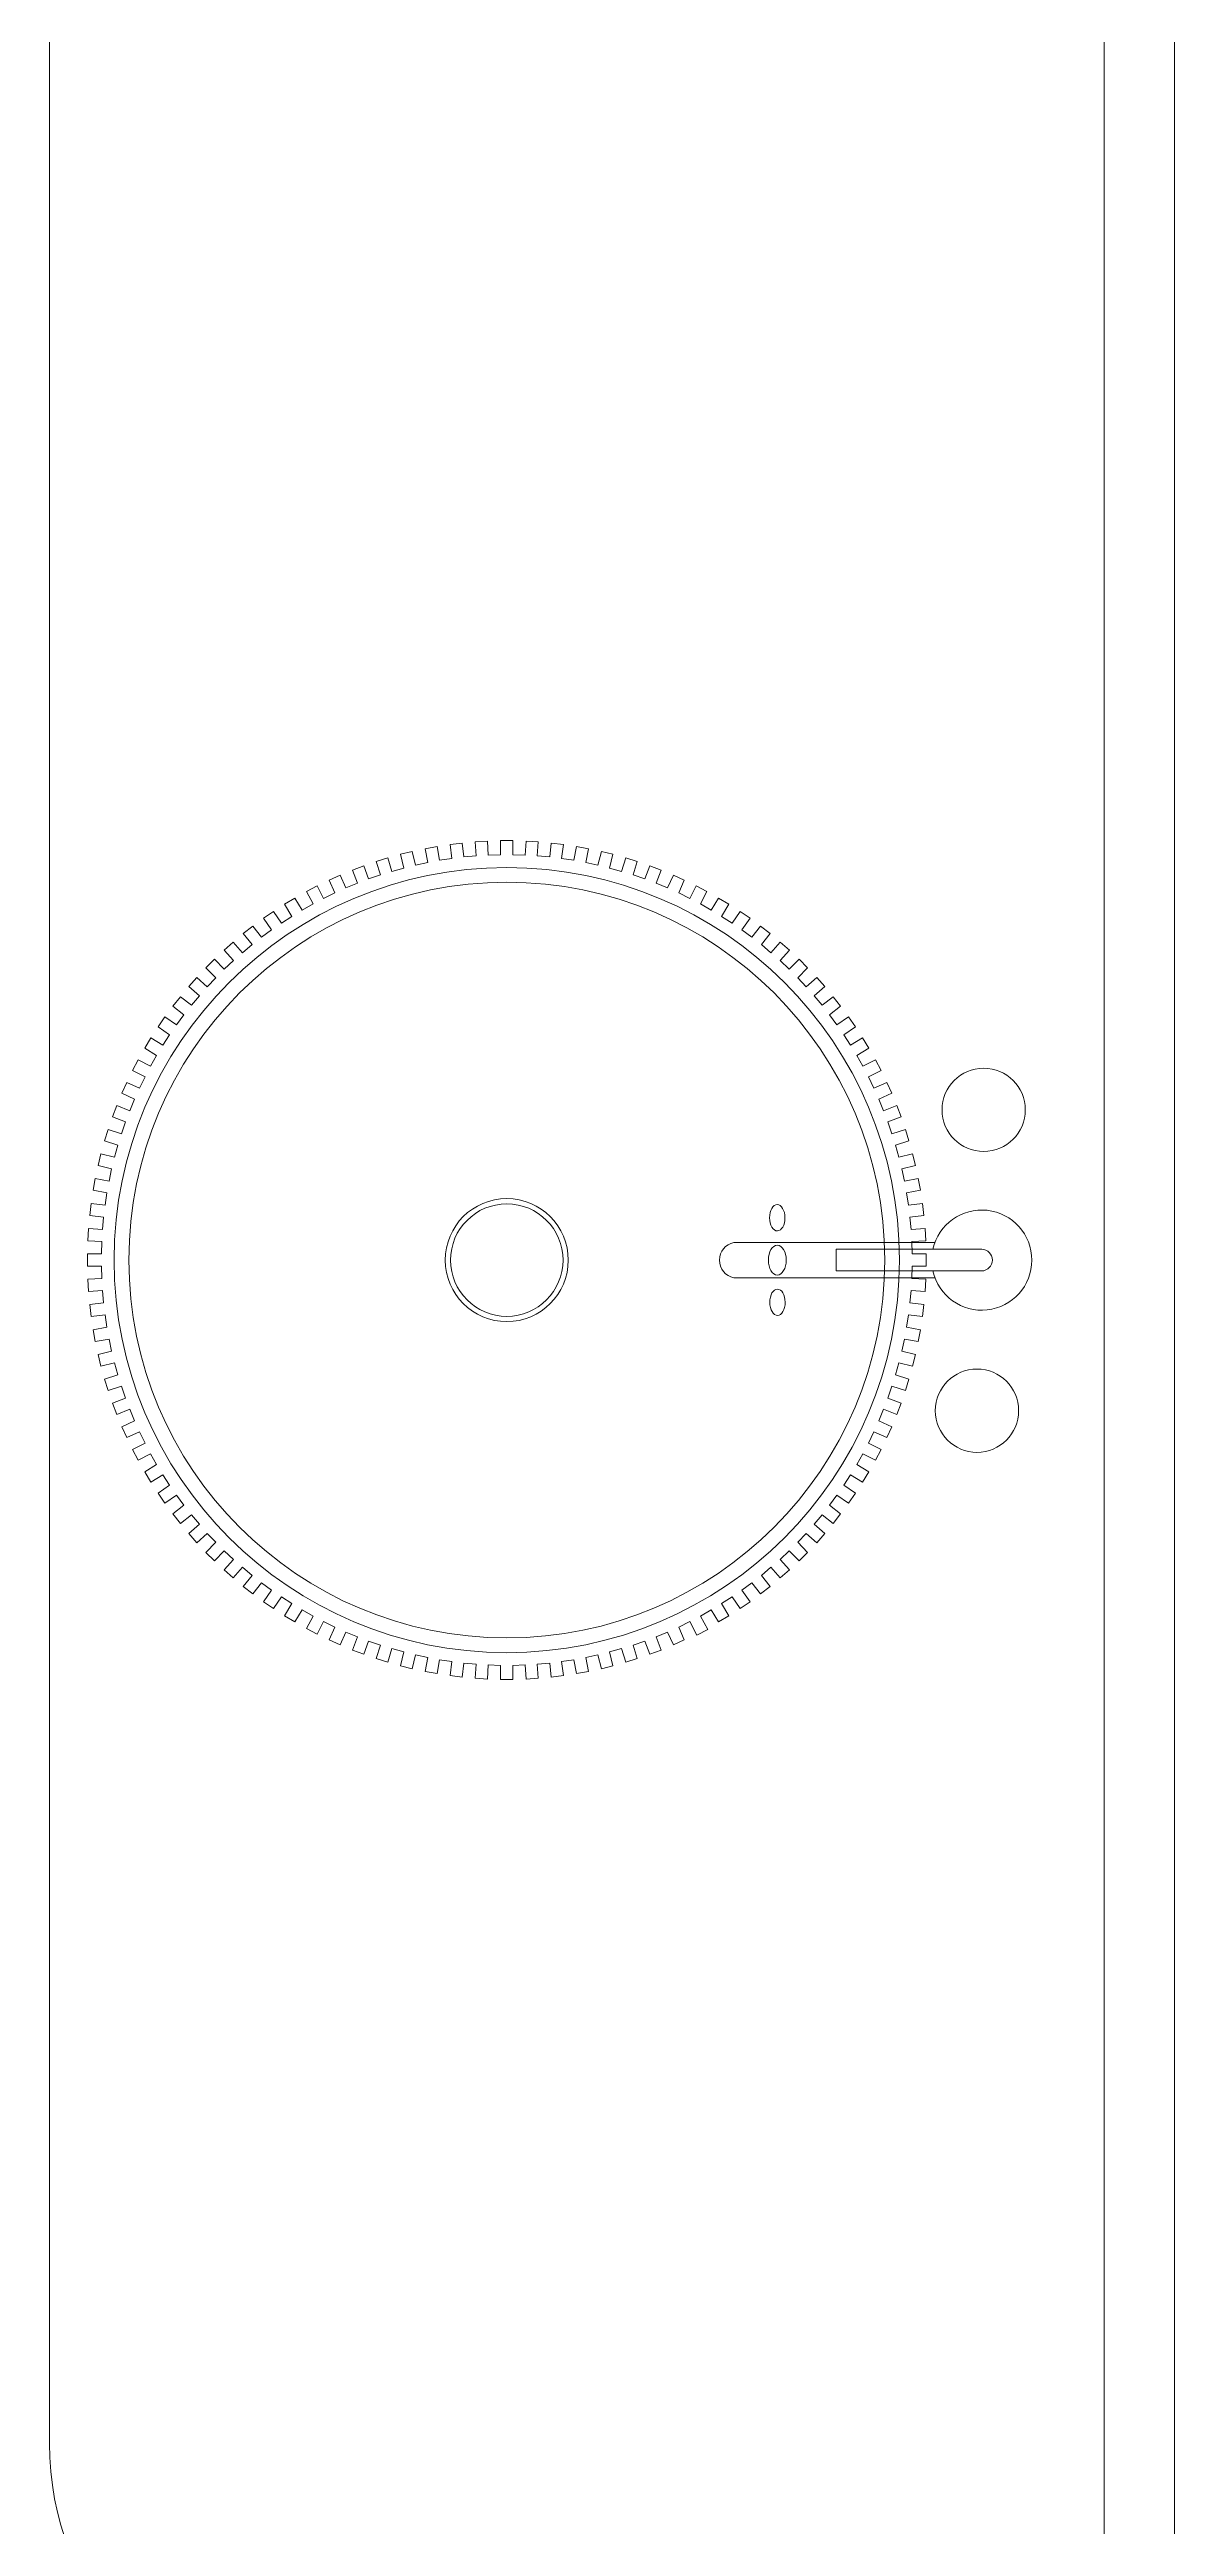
# Model space of a CAD drawing. Header units: metres. Extents: x -44 to 358, y -286 to 66.
# Drawn here: x 9.478 to 10.118, y -268.372 to -266.962 of the extents above; entities that cross this region are included whole.
import ezdxf

# ---------------------------------------------------------------- set-up
doc = ezdxf.new("R2010")
doc.units = ezdxf.units.M
doc.header["$LTSCALE"] = 0.3
for name, color, linetype, lineweight in [('A-DOOR', 7, 'Continuous', 5), ('baños', 141, 'Continuous', 0), ('Columnas', 7, 'Continuous', 18)]:
    doc.layers.add(name, color=color, linetype=linetype, lineweight=lineweight)

# ---------------------------------------------------------------- blocks, each defined once
blk = doc.blocks.new('A$C6528a993')
at = {"layer": 'A-DOOR'}
for p, q in [((16.784, 20.74), (19.366, 20.74)), ((19.366, 20.74), (19.4, 20.74)), ((16.71, 20.7001), (19.44, 20.7001))]:
    blk.add_line(p, q, dxfattribs=at)
at = {"layer": 'baños', "linetype": 'Continuous'}
blk.add_line((18.6663, 20.6304, 0.0001), (18.6663, 20.5475, 0.0004), dxfattribs=at)
at = {"layer": 'baños'}
for p, q in [((18.6063, 20.5927), (18.5996, 20.5911)), ((18.5996, 20.5911), (18.6063, 20.5927)), ((18.6082, 20.5849), (18.6063, 20.5927)), ((18.6063, 20.5927), (18.6082, 20.5849)), ((18.6204, 20.5955), (18.6137, 20.5943)), ((18.6137, 20.5943), (18.6204, 20.5955)), ((18.6137, 20.5943), (18.6151, 20.5864)), ((18.6151, 20.5864), (18.6137, 20.5943)), ((18.6219, 20.5876), (18.6204, 20.5955)), ((18.6204, 20.5955), (18.6219, 20.5876)), ((18.6347, 20.5975), (18.6279, 20.5967)), ((18.6279, 20.5967), (18.6347, 20.5975)), ((18.6279, 20.5967), (18.6288, 20.5887)), ((18.6288, 20.5887), (18.6279, 20.5967)), ((18.6357, 20.5895), (18.6347, 20.5975)), ((18.6347, 20.5975), (18.6357, 20.5895)), ((18.6491, 20.5986), (18.6422, 20.5982)), ((18.6422, 20.5982), (18.6491, 20.5986)), ((18.6422, 20.5982), (18.6427, 20.5902)), ((18.6427, 20.5902), (18.6422, 20.5982)), ((18.6496, 20.5906), (18.6491, 20.5986)), ((18.6491, 20.5986), (18.6496, 20.5906)), ((18.6635, 20.5988), (18.6566, 20.5988)), ((18.6566, 20.5988), (18.6566, 20.5908)), ((18.6566, 20.5908), (18.6566, 20.5988)), ((18.6566, 20.5988), (18.6635, 20.5988)), ((18.6635, 20.5908), (18.6635, 20.5988)), ((18.6635, 20.5988), (18.6635, 20.5908)), ((18.671, 20.5986), (18.6706, 20.5906)), ((18.6706, 20.5906), (18.671, 20.5986)), ((18.6779, 20.5982), (18.671, 20.5986)), ((18.671, 20.5986), (18.6779, 20.5982)), ((18.6774, 20.5902), (18.6779, 20.5982)), ((18.6779, 20.5982), (18.6774, 20.5902)), ((18.6854, 20.5975), (18.6844, 20.5895)), ((18.6844, 20.5895), (18.6854, 20.5975)), ((18.6922, 20.5967), (18.6854, 20.5975)), ((18.6854, 20.5975), (18.6922, 20.5967)), ((18.6913, 20.5887), (18.6922, 20.5967)), ((18.6922, 20.5967), (18.6913, 20.5887)), ((18.6997, 20.5955), (18.6982, 20.5876)), ((18.6982, 20.5876), (18.6997, 20.5955)), ((18.7064, 20.5943), (18.6997, 20.5955)), ((18.6997, 20.5955), (18.7064, 20.5943)), ((18.705, 20.5864), (18.7064, 20.5943)), ((18.7064, 20.5943), (18.705, 20.5864)), ((18.7138, 20.5927), (18.7119, 20.5849)), ((18.7119, 20.5849), (18.7138, 20.5927)), ((18.7205, 20.5911), (18.7138, 20.5927)), ((18.7138, 20.5927), (18.7205, 20.5911)), ((18.5652, 20.5792), (18.559, 20.5764)), ((18.559, 20.5764), (18.5652, 20.5792)), ((18.5685, 20.5719), (18.5652, 20.5792)), ((18.5652, 20.5792), (18.5685, 20.5719)), ((18.5786, 20.5845), (18.5722, 20.5821)), ((18.5722, 20.5821), (18.5786, 20.5845)), ((18.5722, 20.5821), (18.5751, 20.5746)), ((18.5751, 20.5746), (18.5722, 20.5821)), ((18.5815, 20.577), (18.5786, 20.5845)), ((18.5786, 20.5845), (18.5815, 20.577)), ((18.5882, 20.5793), (18.5815, 20.577)), ((18.5815, 20.577), (18.5882, 20.5793)), ((18.5923, 20.589), (18.5858, 20.587)), ((18.5858, 20.587), (18.5923, 20.589)), ((18.5858, 20.587), (18.5882, 20.5793)), ((18.5882, 20.5793), (18.5858, 20.587)), ((18.5947, 20.5814), (18.5923, 20.589)), ((18.5923, 20.589), (18.5947, 20.5814)), ((18.6015, 20.5833), (18.5947, 20.5814)), ((18.5947, 20.5814), (18.6015, 20.5833)), ((18.5996, 20.5911), (18.6015, 20.5833)), ((18.6015, 20.5833), (18.5996, 20.5911)), ((18.6151, 20.5864), (18.6082, 20.5849)), ((18.6082, 20.5849), (18.6151, 20.5864)), ((18.6288, 20.5887), (18.6219, 20.5876)), ((18.6219, 20.5876), (18.6288, 20.5887)), ((18.6427, 20.5902), (18.6357, 20.5895)), ((18.6357, 20.5895), (18.6427, 20.5902)), ((18.6566, 20.5908), (18.6496, 20.5906)), ((18.6496, 20.5906), (18.6566, 20.5908)), ((18.6706, 20.5906), (18.6635, 20.5908)), ((18.6635, 20.5908), (18.6706, 20.5906)), ((18.6844, 20.5895), (18.6774, 20.5902)), ((18.6774, 20.5902), (18.6844, 20.5895)), ((18.6982, 20.5876), (18.6913, 20.5887)), ((18.6913, 20.5887), (18.6982, 20.5876)), ((18.7119, 20.5849), (18.705, 20.5864)), ((18.705, 20.5864), (18.7119, 20.5849)), ((18.7186, 20.5833), (18.7205, 20.5911)), ((18.7205, 20.5911), (18.7186, 20.5833)), ((18.7254, 20.5814), (18.7186, 20.5833)), ((18.7186, 20.5833), (18.7254, 20.5814)), ((18.7278, 20.589), (18.7254, 20.5814)), ((18.7254, 20.5814), (18.7278, 20.589)), ((18.7343, 20.587), (18.7278, 20.589)), ((18.7278, 20.589), (18.7343, 20.587)), ((18.7319, 20.5793), (18.7343, 20.587)), ((18.7343, 20.587), (18.7319, 20.5793)), ((18.7386, 20.577), (18.7319, 20.5793)), ((18.7319, 20.5793), (18.7386, 20.577)), ((18.7415, 20.5845), (18.7386, 20.577)), ((18.7386, 20.577), (18.7415, 20.5845)), ((18.7479, 20.5821), (18.7415, 20.5845)), ((18.7415, 20.5845), (18.7479, 20.5821)), ((18.745, 20.5746), (18.7479, 20.5821)), ((18.7479, 20.5821), (18.745, 20.5746)), ((18.7549, 20.5792), (18.7516, 20.5719)), ((18.7516, 20.5719), (18.7549, 20.5792)), ((18.7611, 20.5764), (18.7549, 20.5792)), ((18.7549, 20.5792), (18.7611, 20.5764)), ((18.5395, 20.5662), (18.5337, 20.5626)), ((18.5337, 20.5626), (18.5395, 20.5662)), ((18.5437, 20.5593), (18.5395, 20.5662)), ((18.5395, 20.5662), (18.5437, 20.5593)), ((18.5522, 20.5731), (18.5461, 20.5699)), ((18.5461, 20.5699), (18.5522, 20.5731)), ((18.5461, 20.5699), (18.5498, 20.5628)), ((18.5498, 20.5628), (18.5461, 20.5699)), ((18.5559, 20.566), (18.5522, 20.5731)), ((18.5522, 20.5731), (18.5559, 20.566)), ((18.5623, 20.5691), (18.5559, 20.566)), ((18.5559, 20.566), (18.5623, 20.5691)), ((18.559, 20.5764), (18.5623, 20.5691)), ((18.5623, 20.5691), (18.559, 20.5764)), ((18.5751, 20.5746), (18.5685, 20.5719)), ((18.5685, 20.5719), (18.5751, 20.5746)), ((18.7516, 20.5719), (18.745, 20.5746)), ((18.745, 20.5746), (18.7516, 20.5719)), ((18.7578, 20.5691), (18.7611, 20.5764)), ((18.7611, 20.5764), (18.7578, 20.5691)), ((18.7642, 20.566), (18.7578, 20.5691)), ((18.7578, 20.5691), (18.7642, 20.566)), ((18.7679, 20.5731), (18.7642, 20.566)), ((18.7642, 20.566), (18.7679, 20.5731)), ((18.774, 20.5699), (18.7679, 20.5731)), ((18.7679, 20.5731), (18.774, 20.5699)), ((18.7703, 20.5628), (18.774, 20.5699)), ((18.774, 20.5699), (18.7703, 20.5628)), ((18.7806, 20.5662), (18.7764, 20.5593)), ((18.7764, 20.5593), (18.7806, 20.5662)), ((18.7864, 20.5626), (18.7806, 20.5662)), ((18.7806, 20.5662), (18.7864, 20.5626)), ((18.5273, 20.5585), (18.5217, 20.5546)), ((18.5217, 20.5546), (18.5273, 20.5585)), ((18.5217, 20.5546), (18.5262, 20.548)), ((18.5262, 20.548), (18.5217, 20.5546)), ((18.5319, 20.5519), (18.5273, 20.5585)), ((18.5273, 20.5585), (18.5319, 20.5519)), ((18.5378, 20.5558), (18.5319, 20.5519)), ((18.5319, 20.5519), (18.5378, 20.5558)), ((18.5337, 20.5626), (18.5378, 20.5558)), ((18.5378, 20.5558), (18.5337, 20.5626)), ((18.5498, 20.5628), (18.5437, 20.5593)), ((18.5437, 20.5593), (18.5498, 20.5628)), ((18.7764, 20.5593), (18.7703, 20.5628)), ((18.7703, 20.5628), (18.7764, 20.5593)), ((18.7823, 20.5558), (18.7864, 20.5626)), ((18.7864, 20.5626), (18.7823, 20.5558)), ((18.7882, 20.5519), (18.7823, 20.5558)), ((18.7823, 20.5558), (18.7882, 20.5519)), ((18.7928, 20.5585), (18.7882, 20.5519)), ((18.7882, 20.5519), (18.7928, 20.5585)), ((18.7984, 20.5546), (18.7928, 20.5585)), ((18.7928, 20.5585), (18.7984, 20.5546)), ((18.7939, 20.548), (18.7984, 20.5546)), ((18.7984, 20.5546), (18.7939, 20.548)), ((18.5044, 20.5411), (18.4992, 20.5365)), ((18.4992, 20.5365), (18.5044, 20.5411)), ((18.4992, 20.5365), (18.5046, 20.5305)), ((18.5046, 20.5305), (18.4992, 20.5365)), ((18.5097, 20.5351), (18.5044, 20.5411)), ((18.5044, 20.5411), (18.5097, 20.5351)), ((18.5151, 20.5396), (18.5097, 20.5351)), ((18.5097, 20.5351), (18.5151, 20.5396)), ((18.5156, 20.5501), (18.5102, 20.5459)), ((18.5102, 20.5459), (18.5156, 20.5501)), ((18.5102, 20.5459), (18.5151, 20.5396)), ((18.5151, 20.5396), (18.5102, 20.5459)), ((18.5205, 20.5438), (18.5156, 20.5501)), ((18.5156, 20.5501), (18.5205, 20.5438)), ((18.5262, 20.548), (18.5205, 20.5438)), ((18.5205, 20.5438), (18.5262, 20.548)), ((18.7996, 20.5438), (18.7939, 20.548)), ((18.7939, 20.548), (18.7996, 20.5438)), ((18.8045, 20.5501), (18.7996, 20.5438)), ((18.7996, 20.5438), (18.8045, 20.5501)), ((18.8099, 20.5459), (18.8045, 20.5501)), ((18.8045, 20.5501), (18.8099, 20.5459)), ((18.805, 20.5396), (18.8099, 20.5459)), ((18.8099, 20.5459), (18.805, 20.5396)), ((18.8104, 20.5351), (18.805, 20.5396)), ((18.805, 20.5396), (18.8104, 20.5351)), ((18.8157, 20.5411), (18.8104, 20.5351)), ((18.8104, 20.5351), (18.8157, 20.5411)), ((18.8156, 20.5305), (18.8209, 20.5365)), ((18.8209, 20.5365), (18.8156, 20.5305)), ((18.8209, 20.5365), (18.8157, 20.5411)), ((18.8157, 20.5411), (18.8209, 20.5365)), ((18.4937, 20.5313), (18.4889, 20.5265)), ((18.4889, 20.5265), (18.4937, 20.5313)), ((18.4889, 20.5265), (18.4946, 20.5208)), ((18.4946, 20.5208), (18.4889, 20.5265)), ((18.4994, 20.5257), (18.4937, 20.5313)), ((18.4937, 20.5313), (18.4994, 20.5257)), ((18.5046, 20.5305), (18.4994, 20.5257)), ((18.4994, 20.5257), (18.5046, 20.5305)), ((18.8207, 20.5257), (18.8156, 20.5305)), ((18.8156, 20.5305), (18.8207, 20.5257)), ((18.8264, 20.5313), (18.8207, 20.5257)), ((18.8207, 20.5257), (18.8264, 20.5313)), ((18.8256, 20.5208), (18.8312, 20.5265)), ((18.8312, 20.5265), (18.8256, 20.5208)), ((18.8312, 20.5265), (18.8264, 20.5313)), ((18.8264, 20.5313), (18.8312, 20.5265)), ((18.4743, 20.51), (18.4701, 20.5046)), ((18.4701, 20.5046), (18.4743, 20.51)), ((18.4806, 20.5051), (18.4743, 20.51)), ((18.4743, 20.51), (18.4806, 20.5051)), ((18.4837, 20.521), (18.4792, 20.5158)), ((18.4792, 20.5158), (18.4837, 20.521)), ((18.4792, 20.5158), (18.4852, 20.5105)), ((18.4852, 20.5105), (18.4792, 20.5158)), ((18.4852, 20.5105), (18.4806, 20.5051)), ((18.4806, 20.5051), (18.4852, 20.5105)), ((18.4897, 20.5157), (18.4837, 20.521)), ((18.4837, 20.521), (18.4897, 20.5157)), ((18.4946, 20.5208), (18.4897, 20.5157)), ((18.4897, 20.5157), (18.4946, 20.5208)), ((18.8304, 20.5157), (18.8256, 20.5208)), ((18.8256, 20.5208), (18.8304, 20.5157)), ((18.8364, 20.521), (18.8304, 20.5157)), ((18.8304, 20.5157), (18.8364, 20.521)), ((18.8349, 20.5105), (18.8409, 20.5158)), ((18.8409, 20.5158), (18.8349, 20.5105)), ((18.8395, 20.5051), (18.8349, 20.5105)), ((18.8349, 20.5105), (18.8395, 20.5051)), ((18.8409, 20.5158), (18.8364, 20.521)), ((18.8364, 20.521), (18.8409, 20.5158)), ((18.8458, 20.51), (18.8395, 20.5051)), ((18.8395, 20.5051), (18.8458, 20.51)), ((18.85, 20.5046), (18.8458, 20.51)), ((18.8458, 20.51), (18.85, 20.5046)), ((18.4656, 20.4986), (18.4617, 20.4929)), ((18.4617, 20.4929), (18.4656, 20.4986)), ((18.4722, 20.494), (18.4656, 20.4986)), ((18.4656, 20.4986), (18.4722, 20.494)), ((18.4701, 20.5046), (18.4764, 20.4997)), ((18.4764, 20.4997), (18.4701, 20.5046)), ((18.4764, 20.4997), (18.4722, 20.494)), ((18.4722, 20.494), (18.4764, 20.4997)), ((18.8437, 20.4997), (18.85, 20.5046)), ((18.85, 20.5046), (18.8437, 20.4997)), ((18.8479, 20.494), (18.8437, 20.4997)), ((18.8437, 20.4997), (18.8479, 20.494)), ((18.8545, 20.4986), (18.8479, 20.494)), ((18.8479, 20.494), (18.8545, 20.4986)), ((18.8584, 20.4929), (18.8545, 20.4986)), ((18.8545, 20.4986), (18.8584, 20.4929)), ((18.4576, 20.4866), (18.4541, 20.4807)), ((18.4541, 20.4807), (18.4576, 20.4866)), ((18.4541, 20.4807), (18.4609, 20.4765)), ((18.4609, 20.4765), (18.4541, 20.4807)), ((18.4645, 20.4824), (18.4576, 20.4866)), ((18.4576, 20.4866), (18.4645, 20.4824)), ((18.4617, 20.4929), (18.4683, 20.4884)), ((18.4683, 20.4884), (18.4617, 20.4929)), ((18.4683, 20.4884), (18.4645, 20.4824)), ((18.4645, 20.4824), (18.4683, 20.4884)), ((18.8518, 20.4884), (18.8584, 20.4929)), ((18.8584, 20.4929), (18.8518, 20.4884)), ((18.8556, 20.4824), (18.8518, 20.4884)), ((18.8518, 20.4884), (18.8556, 20.4824)), ((18.8625, 20.4866), (18.8556, 20.4824)), ((18.8556, 20.4824), (18.8625, 20.4866)), ((18.8592, 20.4765), (18.866, 20.4807)), ((18.866, 20.4807), (18.8592, 20.4765)), ((18.866, 20.4807), (18.8625, 20.4866)), ((18.8625, 20.4866), (18.866, 20.4807)), ((18.4504, 20.4741), (18.4472, 20.468)), ((18.4472, 20.468), (18.4504, 20.4741)), ((18.4472, 20.468), (18.4543, 20.4643)), ((18.4543, 20.4643), (18.4472, 20.468)), ((18.4574, 20.4704), (18.4504, 20.4741)), ((18.4504, 20.4741), (18.4574, 20.4704)), ((18.4609, 20.4765), (18.4574, 20.4704)), ((18.4574, 20.4704), (18.4609, 20.4765)), ((18.8627, 20.4704), (18.8592, 20.4765)), ((18.8592, 20.4765), (18.8627, 20.4704)), ((18.8704, 20.4745), (18.8627, 20.4704)), ((18.8627, 20.4704), (18.8704, 20.4745)), ((18.8658, 20.4643), (18.8736, 20.4684)), ((18.8736, 20.4684), (18.8658, 20.4643)), ((18.8736, 20.4684), (18.8704, 20.4745)), ((18.8704, 20.4745), (18.8736, 20.4684)), ((18.4439, 20.4612), (18.441, 20.455)), ((18.441, 20.455), (18.4439, 20.4612)), ((18.441, 20.455), (18.4483, 20.4517)), ((18.4483, 20.4517), (18.441, 20.455)), ((18.4512, 20.458), (18.4439, 20.4612)), ((18.4439, 20.4612), (18.4512, 20.458)), ((18.4483, 20.4517), (18.4456, 20.4452)), ((18.4456, 20.4452), (18.4483, 20.4517)), ((18.4543, 20.4643), (18.4512, 20.458)), ((18.4512, 20.458), (18.4543, 20.4643)), ((18.8689, 20.458), (18.8658, 20.4643)), ((18.8658, 20.4643), (18.8689, 20.458)), ((18.8762, 20.4612), (18.8689, 20.458)), ((18.8689, 20.458), (18.8762, 20.4612)), ((18.8718, 20.4517), (18.8791, 20.455)), ((18.8791, 20.455), (18.8718, 20.4517)), ((18.8745, 20.4452), (18.8718, 20.4517)), ((18.8718, 20.4517), (18.8745, 20.4452)), ((18.8791, 20.455), (18.8762, 20.4612)), ((18.8762, 20.4612), (18.8791, 20.455)), ((18.4382, 20.448), (18.4357, 20.4416)), ((18.4357, 20.4416), (18.4382, 20.448)), ((18.4357, 20.4416), (18.4432, 20.4387)), ((18.4432, 20.4387), (18.4357, 20.4416)), ((18.4456, 20.4452), (18.4382, 20.448)), ((18.4382, 20.448), (18.4456, 20.4452)), ((18.4432, 20.4387), (18.4409, 20.4321)), ((18.4409, 20.4321), (18.4432, 20.4387)), ((18.882, 20.448), (18.8745, 20.4452)), ((18.8745, 20.4452), (18.882, 20.448)), ((18.8769, 20.4387), (18.8844, 20.4416)), ((18.8844, 20.4416), (18.8769, 20.4387)), ((18.8792, 20.4321), (18.8769, 20.4387)), ((18.8769, 20.4387), (18.8792, 20.4321)), ((18.8844, 20.4416), (18.882, 20.448)), ((18.882, 20.448), (18.8844, 20.4416)), ((18.4333, 20.4344), (18.4312, 20.4279)), ((18.4312, 20.4279), (18.4333, 20.4344)), ((18.4312, 20.4279), (18.4389, 20.4255)), ((18.4389, 20.4255), (18.4312, 20.4279)), ((18.4409, 20.4321), (18.4333, 20.4344)), ((18.4333, 20.4344), (18.4409, 20.4321)), ((18.4389, 20.4255), (18.437, 20.4187)), ((18.437, 20.4187), (18.4389, 20.4255)), ((18.8869, 20.4344), (18.8792, 20.4321)), ((18.8792, 20.4321), (18.8869, 20.4344)), ((18.8812, 20.4255), (18.8889, 20.4279)), ((18.8889, 20.4279), (18.8812, 20.4255)), ((18.8831, 20.4187), (18.8812, 20.4255)), ((18.8812, 20.4255), (18.8831, 20.4187)), ((18.8889, 20.4279), (18.8869, 20.4344)), ((18.8869, 20.4344), (18.8889, 20.4279)), ((18.4292, 20.4206), (18.4275, 20.414)), ((18.4275, 20.414), (18.4292, 20.4206)), ((18.4275, 20.414), (18.4353, 20.412)), ((18.4353, 20.412), (18.4275, 20.414)), ((18.437, 20.4187), (18.4292, 20.4206)), ((18.4292, 20.4206), (18.437, 20.4187)), ((18.4353, 20.412), (18.4338, 20.4051)), ((18.4338, 20.4051), (18.4353, 20.412)), ((18.8909, 20.4206), (18.8831, 20.4187)), ((18.8831, 20.4187), (18.8909, 20.4206)), ((18.8848, 20.412), (18.8926, 20.414)), ((18.8926, 20.414), (18.8848, 20.412)), ((18.8863, 20.4051), (18.8848, 20.412)), ((18.8848, 20.412), (18.8863, 20.4051)), ((18.8926, 20.414), (18.8909, 20.4206)), ((18.8909, 20.4206), (18.8926, 20.414)), ((18.426, 20.4066), (18.4247, 20.3998)), ((18.4247, 20.3998), (18.426, 20.4066)), ((18.4247, 20.3998), (18.4326, 20.3984)), ((18.4326, 20.3984), (18.4247, 20.3998)), ((18.4338, 20.4051), (18.426, 20.4066)), ((18.426, 20.4066), (18.4338, 20.4051)), ((18.4326, 20.3984), (18.4315, 20.3914)), ((18.4315, 20.3914), (18.4326, 20.3984)), ((18.8942, 20.4066), (18.8863, 20.4051)), ((18.8863, 20.4051), (18.8942, 20.4066)), ((18.8875, 20.3984), (18.8954, 20.3998)), ((18.8954, 20.3998), (18.8875, 20.3984)), ((18.8886, 20.3914), (18.8875, 20.3984)), ((18.8875, 20.3984), (18.8886, 20.3914)), ((18.8954, 20.3998), (18.8942, 20.4066)), ((18.8942, 20.4066), (18.8954, 20.3998)), ((18.4236, 20.3924), (18.4228, 20.3855)), ((18.4228, 20.3855), (18.4236, 20.3924)), ((18.4228, 20.3855), (18.4307, 20.3846)), ((18.4307, 20.3846), (18.4228, 20.3855)), ((18.4315, 20.3914), (18.4236, 20.3924)), ((18.4236, 20.3924), (18.4315, 20.3914)), ((18.4307, 20.3846), (18.4301, 20.3775)), ((18.4301, 20.3775), (18.4307, 20.3846)), ((18.8965, 20.3924), (18.8886, 20.3914)), ((18.8886, 20.3914), (18.8965, 20.3924)), ((18.8894, 20.3846), (18.8974, 20.3855)), ((18.8974, 20.3855), (18.8894, 20.3846)), ((18.89, 20.3775), (18.8894, 20.3846)), ((18.8894, 20.3846), (18.89, 20.3775)), ((18.8974, 20.3855), (18.8965, 20.3924)), ((18.8965, 20.3924), (18.8974, 20.3855)), ((18.4221, 20.378), (18.4217, 20.3712)), ((18.4217, 20.3712), (18.4221, 20.378)), ((18.4217, 20.3712), (18.4297, 20.3707)), ((18.4297, 20.3707), (18.4217, 20.3712)), ((18.4301, 20.3775), (18.4221, 20.378)), ((18.4221, 20.378), (18.4301, 20.3775)), ((18.4297, 20.3707), (18.4294, 20.3636)), ((18.4294, 20.3636), (18.4297, 20.3707)), ((18.898, 20.378), (18.89, 20.3775)), ((18.89, 20.3775), (18.898, 20.378)), ((18.8905, 20.3707), (18.8985, 20.3712)), ((18.8985, 20.3712), (18.8905, 20.3707)), ((18.8907, 20.3636), (18.8905, 20.3707)), ((18.8905, 20.3707), (18.8907, 20.3636)), ((18.8985, 20.3712), (18.898, 20.378)), ((18.898, 20.378), (18.8985, 20.3712)), ((18.4294, 20.3636), (18.4214, 20.3636)), ((18.4214, 20.3636), (18.4214, 20.3567)), ((18.4214, 20.3567), (18.4214, 20.3636)), ((18.4214, 20.3636), (18.4294, 20.3636)), ((18.4214, 20.3567), (18.4294, 20.3567)), ((18.4294, 20.3567), (18.4214, 20.3567)), ((18.4294, 20.3567), (18.4297, 20.3497)), ((18.4297, 20.3497), (18.4294, 20.3567)), ((18.8905, 20.3497), (18.8907, 20.3567)), ((18.8907, 20.3567), (18.8905, 20.3497)), ((18.8987, 20.3636), (18.8907, 20.3636)), ((18.8907, 20.3636), (18.8987, 20.3636)), ((18.8907, 20.3567), (18.8987, 20.3567)), ((18.8987, 20.3567), (18.8907, 20.3567)), ((18.8987, 20.3567), (18.8987, 20.3636)), ((18.8987, 20.3636), (18.8987, 20.3567)), ((18.4297, 20.3497), (18.4217, 20.3492)), ((18.4217, 20.3492), (18.4297, 20.3497)), ((18.4217, 20.3492), (18.4221, 20.3423)), ((18.4221, 20.3423), (18.4217, 20.3492)), ((18.4221, 20.3423), (18.4301, 20.3428)), ((18.4301, 20.3428), (18.4221, 20.3423)), ((18.4301, 20.3428), (18.4307, 20.3358)), ((18.4307, 20.3358), (18.4301, 20.3428)), ((18.8894, 20.3358), (18.89, 20.3428)), ((18.89, 20.3428), (18.8894, 20.3358)), ((18.89, 20.3428), (18.898, 20.3423)), ((18.898, 20.3423), (18.89, 20.3428)), ((18.8985, 20.3492), (18.8905, 20.3497)), ((18.8905, 20.3497), (18.8985, 20.3492)), ((18.898, 20.3423), (18.8985, 20.3492)), ((18.8985, 20.3492), (18.898, 20.3423)), ((18.4307, 20.3358), (18.4228, 20.3348)), ((18.4228, 20.3348), (18.4307, 20.3358)), ((18.4228, 20.3348), (18.4236, 20.328)), ((18.4236, 20.328), (18.4228, 20.3348)), ((18.4236, 20.328), (18.4315, 20.329)), ((18.4315, 20.329), (18.4236, 20.328)), ((18.4315, 20.329), (18.4326, 20.322)), ((18.4326, 20.322), (18.4315, 20.329)), ((18.8875, 20.322), (18.8886, 20.329)), ((18.8886, 20.329), (18.8875, 20.322)), ((18.8886, 20.329), (18.8965, 20.328)), ((18.8965, 20.328), (18.8886, 20.329)), ((18.8974, 20.3348), (18.8894, 20.3358)), ((18.8894, 20.3358), (18.8974, 20.3348)), ((18.8965, 20.328), (18.8974, 20.3348)), ((18.8974, 20.3348), (18.8965, 20.328)), ((18.4326, 20.322), (18.4247, 20.3205)), ((18.4247, 20.3205), (18.4326, 20.322)), ((18.4247, 20.3205), (18.426, 20.3138)), ((18.426, 20.3138), (18.4247, 20.3205)), ((18.426, 20.3138), (18.4338, 20.3152)), ((18.4338, 20.3152), (18.426, 20.3138)), ((18.4338, 20.3152), (18.4353, 20.3083)), ((18.4353, 20.3083), (18.4338, 20.3152)), ((18.8848, 20.3083), (18.8863, 20.3152)), ((18.8863, 20.3152), (18.8848, 20.3083)), ((18.8863, 20.3152), (18.8942, 20.3138)), ((18.8942, 20.3138), (18.8863, 20.3152)), ((18.8954, 20.3205), (18.8875, 20.322)), ((18.8875, 20.322), (18.8954, 20.3205)), ((18.8942, 20.3138), (18.8954, 20.3205)), ((18.8954, 20.3205), (18.8942, 20.3138)), ((18.4353, 20.3083), (18.4275, 20.3064)), ((18.4275, 20.3064), (18.4353, 20.3083)), ((18.4275, 20.3064), (18.4292, 20.2997)), ((18.4292, 20.2997), (18.4275, 20.3064)), ((18.4292, 20.2997), (18.437, 20.3017)), ((18.437, 20.3017), (18.4292, 20.2997)), ((18.437, 20.3017), (18.4389, 20.2948)), ((18.4389, 20.2948), (18.437, 20.3017)), ((18.8812, 20.2948), (18.8831, 20.3017)), ((18.8831, 20.3017), (18.8812, 20.2948)), ((18.8831, 20.3017), (18.8909, 20.2997)), ((18.8909, 20.2997), (18.8831, 20.3017)), ((18.8926, 20.3064), (18.8848, 20.3083)), ((18.8848, 20.3083), (18.8926, 20.3064)), ((18.8909, 20.2997), (18.8926, 20.3064)), ((18.8926, 20.3064), (18.8909, 20.2997)), ((18.4389, 20.2948), (18.4312, 20.2925)), ((18.4312, 20.2925), (18.4389, 20.2948)), ((18.4312, 20.2925), (18.4333, 20.2859)), ((18.4333, 20.2859), (18.4312, 20.2925)), ((18.4333, 20.2859), (18.4409, 20.2883)), ((18.4409, 20.2883), (18.4333, 20.2859)), ((18.4409, 20.2883), (18.4432, 20.2816)), ((18.4432, 20.2816), (18.4409, 20.2883)), ((18.8769, 20.2816), (18.8792, 20.2883)), ((18.8792, 20.2883), (18.8769, 20.2816)), ((18.8792, 20.2883), (18.8869, 20.2859)), ((18.8869, 20.2859), (18.8792, 20.2883)), ((18.8889, 20.2925), (18.8812, 20.2948)), ((18.8812, 20.2948), (18.8889, 20.2925)), ((18.8869, 20.2859), (18.8889, 20.2925)), ((18.8889, 20.2925), (18.8869, 20.2859)), ((18.4432, 20.2816), (18.4357, 20.2788)), ((18.4357, 20.2788), (18.4432, 20.2816)), ((18.4357, 20.2788), (18.4382, 20.2724)), ((18.4382, 20.2724), (18.4357, 20.2788)), ((18.4382, 20.2724), (18.4456, 20.2752)), ((18.4456, 20.2752), (18.4382, 20.2724)), ((18.4483, 20.2687), (18.441, 20.2654)), ((18.441, 20.2654), (18.4483, 20.2687)), ((18.4456, 20.2752), (18.4483, 20.2687)), ((18.4483, 20.2687), (18.4456, 20.2752)), ((18.8718, 20.2687), (18.8745, 20.2752)), ((18.8745, 20.2752), (18.8718, 20.2687)), ((18.8791, 20.2654), (18.8718, 20.2687)), ((18.8718, 20.2687), (18.8791, 20.2654)), ((18.8745, 20.2752), (18.882, 20.2724)), ((18.882, 20.2724), (18.8745, 20.2752)), ((18.8844, 20.2788), (18.8769, 20.2816)), ((18.8769, 20.2816), (18.8844, 20.2788)), ((18.882, 20.2724), (18.8844, 20.2788)), ((18.8844, 20.2788), (18.882, 20.2724)), ((18.441, 20.2654), (18.4439, 20.2591)), ((18.4439, 20.2591), (18.441, 20.2654)), ((18.4439, 20.2591), (18.4512, 20.2624)), ((18.4512, 20.2624), (18.4439, 20.2591)), ((18.4543, 20.256), (18.4472, 20.2523)), ((18.4472, 20.2523), (18.4543, 20.256)), ((18.4512, 20.2624), (18.4543, 20.256)), ((18.4543, 20.256), (18.4512, 20.2624)), ((18.8658, 20.256), (18.8689, 20.2624)), ((18.8689, 20.2624), (18.8658, 20.256)), ((18.8729, 20.2523), (18.8658, 20.256)), ((18.8658, 20.256), (18.8729, 20.2523)), ((18.8689, 20.2624), (18.8762, 20.2591)), ((18.8762, 20.2591), (18.8689, 20.2624)), ((18.8762, 20.2591), (18.8791, 20.2654)), ((18.8791, 20.2654), (18.8762, 20.2591)), ((18.4472, 20.2523), (18.4504, 20.2462)), ((18.4504, 20.2462), (18.4472, 20.2523)), ((18.4504, 20.2462), (18.4574, 20.25)), ((18.4574, 20.25), (18.4504, 20.2462)), ((18.4609, 20.2438), (18.4541, 20.2397)), ((18.4541, 20.2397), (18.4609, 20.2438)), ((18.4574, 20.25), (18.4609, 20.2438)), ((18.4609, 20.2438), (18.4574, 20.25)), ((18.8592, 20.2438), (18.8627, 20.25)), ((18.8627, 20.25), (18.8592, 20.2438)), ((18.866, 20.2397), (18.8592, 20.2438)), ((18.8592, 20.2438), (18.866, 20.2397)), ((18.8627, 20.25), (18.8698, 20.2462)), ((18.8698, 20.2462), (18.8627, 20.25)), ((18.8698, 20.2462), (18.8729, 20.2523)), ((18.8729, 20.2523), (18.8698, 20.2462)), ((18.4541, 20.2397), (18.4576, 20.2338)), ((18.4576, 20.2338), (18.4541, 20.2397)), ((18.4576, 20.2338), (18.4645, 20.2379)), ((18.4645, 20.2379), (18.4576, 20.2338)), ((18.4683, 20.232), (18.4617, 20.2274)), ((18.4617, 20.2274), (18.4683, 20.232)), ((18.4617, 20.2274), (18.4656, 20.2218)), ((18.4656, 20.2218), (18.4617, 20.2274)), ((18.4645, 20.2379), (18.4683, 20.232)), ((18.4683, 20.232), (18.4645, 20.2379)), ((18.4656, 20.2218), (18.4722, 20.2263)), ((18.4722, 20.2263), (18.4656, 20.2218)), ((18.4722, 20.2263), (18.4764, 20.2207)), ((18.4764, 20.2207), (18.4722, 20.2263)), ((18.8437, 20.2207), (18.8479, 20.2263)), ((18.8479, 20.2263), (18.8437, 20.2207)), ((18.8479, 20.2263), (18.8545, 20.2218)), ((18.8545, 20.2218), (18.8479, 20.2263)), ((18.8518, 20.232), (18.8556, 20.2379)), ((18.8556, 20.2379), (18.8518, 20.232)), ((18.8584, 20.2274), (18.8518, 20.232)), ((18.8518, 20.232), (18.8584, 20.2274)), ((18.8545, 20.2218), (18.8584, 20.2274)), ((18.8584, 20.2274), (18.8545, 20.2218)), ((18.8556, 20.2379), (18.8625, 20.2338)), ((18.8625, 20.2338), (18.8556, 20.2379)), ((18.8625, 20.2338), (18.866, 20.2397)), ((18.866, 20.2397), (18.8625, 20.2338)), ((18.4764, 20.2207), (18.4701, 20.2157)), ((18.4701, 20.2157), (18.4764, 20.2207)), ((18.4701, 20.2157), (18.4743, 20.2103)), ((18.4743, 20.2103), (18.4701, 20.2157)), ((18.4743, 20.2103), (18.4806, 20.2153)), ((18.4806, 20.2153), (18.4743, 20.2103)), ((18.4806, 20.2153), (18.4852, 20.2098)), ((18.4852, 20.2098), (18.4806, 20.2153)), ((18.8349, 20.2098), (18.8395, 20.2153)), ((18.8395, 20.2153), (18.8349, 20.2098)), ((18.8395, 20.2153), (18.8458, 20.2103)), ((18.8458, 20.2103), (18.8395, 20.2153)), ((18.85, 20.2157), (18.8437, 20.2207)), ((18.8437, 20.2207), (18.85, 20.2157)), ((18.8458, 20.2103), (18.85, 20.2157)), ((18.85, 20.2157), (18.8458, 20.2103)), ((18.4852, 20.2098), (18.4792, 20.2045)), ((18.4792, 20.2045), (18.4852, 20.2098)), ((18.4792, 20.2045), (18.4837, 20.1994)), ((18.4837, 20.1994), (18.4792, 20.2045)), ((18.4837, 20.1994), (18.4897, 20.2047)), ((18.4897, 20.2047), (18.4837, 20.1994)), ((18.4946, 20.1995), (18.4889, 20.1939)), ((18.4889, 20.1939), (18.4946, 20.1995)), ((18.4897, 20.2047), (18.4946, 20.1995)), ((18.4946, 20.1995), (18.4897, 20.2047)), ((18.8256, 20.1995), (18.8304, 20.2047)), ((18.8304, 20.2047), (18.8256, 20.1995)), ((18.8312, 20.1939), (18.8256, 20.1995)), ((18.8256, 20.1995), (18.8312, 20.1939)), ((18.8304, 20.2047), (18.8364, 20.1994)), ((18.8364, 20.1994), (18.8304, 20.2047)), ((18.8409, 20.2045), (18.8349, 20.2098)), ((18.8349, 20.2098), (18.8409, 20.2045)), ((18.8364, 20.1994), (18.8409, 20.2045)), ((18.8409, 20.2045), (18.8364, 20.1994)), ((18.4889, 20.1939), (18.4937, 20.189)), ((18.4937, 20.189), (18.4889, 20.1939)), ((18.4937, 20.189), (18.4994, 20.1947)), ((18.4994, 20.1947), (18.4937, 20.189)), ((18.5046, 20.1898), (18.4992, 20.1838)), ((18.4992, 20.1838), (18.5046, 20.1898)), ((18.4992, 20.1838), (18.5044, 20.1793)), ((18.5044, 20.1793), (18.4992, 20.1838)), ((18.4994, 20.1947), (18.5046, 20.1898)), ((18.5046, 20.1898), (18.4994, 20.1947)), ((18.5044, 20.1793), (18.5097, 20.1853)), ((18.5097, 20.1853), (18.5044, 20.1793)), ((18.5097, 20.1853), (18.5151, 20.1808)), ((18.5151, 20.1808), (18.5097, 20.1853)), ((18.805, 20.1808), (18.8104, 20.1853)), ((18.8104, 20.1853), (18.805, 20.1808)), ((18.8104, 20.1853), (18.8157, 20.1793)), ((18.8157, 20.1793), (18.8104, 20.1853)), ((18.8156, 20.1898), (18.8207, 20.1947)), ((18.8207, 20.1947), (18.8156, 20.1898)), ((18.8209, 20.1838), (18.8156, 20.1898)), ((18.8156, 20.1898), (18.8209, 20.1838)), ((18.8157, 20.1793), (18.8209, 20.1838)), ((18.8209, 20.1838), (18.8157, 20.1793)), ((18.8207, 20.1947), (18.8264, 20.189)), ((18.8264, 20.189), (18.8207, 20.1947)), ((18.8264, 20.189), (18.8312, 20.1939)), ((18.8312, 20.1939), (18.8264, 20.189)), ((18.5151, 20.1808), (18.5102, 20.1745)), ((18.5102, 20.1745), (18.5151, 20.1808)), ((18.5102, 20.1745), (18.5156, 20.1702)), ((18.5156, 20.1702), (18.5102, 20.1745)), ((18.5156, 20.1702), (18.5205, 20.1765)), ((18.5205, 20.1765), (18.5156, 20.1702)), ((18.5205, 20.1765), (18.5262, 20.1723)), ((18.5262, 20.1723), (18.5205, 20.1765)), ((18.5262, 20.1723), (18.5217, 20.1657)), ((18.5217, 20.1657), (18.5262, 20.1723)), ((18.7939, 20.1723), (18.7996, 20.1765)), ((18.7996, 20.1765), (18.7939, 20.1723)), ((18.7984, 20.1657), (18.7939, 20.1723)), ((18.7939, 20.1723), (18.7984, 20.1657)), ((18.7996, 20.1765), (18.8045, 20.1702)), ((18.8045, 20.1702), (18.7996, 20.1765)), ((18.8045, 20.1702), (18.8099, 20.1745)), ((18.8099, 20.1745), (18.8045, 20.1702)), ((18.8099, 20.1745), (18.805, 20.1808)), ((18.805, 20.1808), (18.8099, 20.1745)), ((18.5217, 20.1657), (18.5273, 20.1618)), ((18.5273, 20.1618), (18.5217, 20.1657)), ((18.5273, 20.1618), (18.5319, 20.1684)), ((18.5319, 20.1684), (18.5273, 20.1618)), ((18.5319, 20.1684), (18.5378, 20.1646)), ((18.5378, 20.1646), (18.5319, 20.1684)), ((18.5378, 20.1646), (18.5337, 20.1577)), ((18.5337, 20.1577), (18.5378, 20.1646)), ((18.5337, 20.1577), (18.5395, 20.1542)), ((18.5395, 20.1542), (18.5337, 20.1577)), ((18.5395, 20.1542), (18.5437, 20.161)), ((18.5437, 20.161), (18.5395, 20.1542)), ((18.5437, 20.161), (18.5498, 20.1576)), ((18.5498, 20.1576), (18.5437, 20.161)), ((18.5498, 20.1576), (18.5461, 20.1505)), ((18.5461, 20.1505), (18.5498, 20.1576)), ((18.7703, 20.1576), (18.7764, 20.161)), ((18.7764, 20.161), (18.7703, 20.1576)), ((18.774, 20.1505), (18.7703, 20.1576)), ((18.7703, 20.1576), (18.774, 20.1505)), ((18.7764, 20.161), (18.7806, 20.1542)), ((18.7806, 20.1542), (18.7764, 20.161)), ((18.7806, 20.1542), (18.7864, 20.1577)), ((18.7864, 20.1577), (18.7806, 20.1542)), ((18.7823, 20.1646), (18.7882, 20.1684)), ((18.7882, 20.1684), (18.7823, 20.1646)), ((18.7864, 20.1577), (18.7823, 20.1646)), ((18.7823, 20.1646), (18.7864, 20.1577)), ((18.7882, 20.1684), (18.7928, 20.1618)), ((18.7928, 20.1618), (18.7882, 20.1684)), ((18.7928, 20.1618), (18.7984, 20.1657)), ((18.7984, 20.1657), (18.7928, 20.1618)), ((18.5461, 20.1505), (18.5522, 20.1473)), ((18.5522, 20.1473), (18.5461, 20.1505)), ((18.5522, 20.1473), (18.5559, 20.1544)), ((18.5559, 20.1544), (18.5522, 20.1473)), ((18.5559, 20.1544), (18.5623, 20.1513)), ((18.5623, 20.1513), (18.5559, 20.1544)), ((18.5623, 20.1513), (18.559, 20.144)), ((18.559, 20.144), (18.5623, 20.1513)), ((18.559, 20.144), (18.5652, 20.1412)), ((18.5652, 20.1412), (18.559, 20.144)), ((18.5652, 20.1412), (18.5685, 20.1485)), ((18.5685, 20.1485), (18.5652, 20.1412)), ((18.5685, 20.1485), (18.5751, 20.1458)), ((18.5751, 20.1458), (18.5685, 20.1485)), ((18.5751, 20.1458), (18.5722, 20.1383)), ((18.5722, 20.1383), (18.5751, 20.1458)), ((18.5786, 20.1358), (18.5815, 20.1433)), ((18.5815, 20.1433), (18.5786, 20.1358)), ((18.5815, 20.1433), (18.5882, 20.141)), ((18.5882, 20.141), (18.5815, 20.1433)), ((18.7319, 20.141), (18.7386, 20.1433)), ((18.7386, 20.1433), (18.7319, 20.141)), ((18.7386, 20.1433), (18.7415, 20.1358)), ((18.7415, 20.1358), (18.7386, 20.1433)), ((18.745, 20.1458), (18.7516, 20.1485)), ((18.7516, 20.1485), (18.745, 20.1458)), ((18.7479, 20.1383), (18.745, 20.1458)), ((18.745, 20.1458), (18.7479, 20.1383)), ((18.7516, 20.1485), (18.7549, 20.1412)), ((18.7549, 20.1412), (18.7516, 20.1485)), ((18.7549, 20.1412), (18.7611, 20.144)), ((18.7611, 20.144), (18.7549, 20.1412)), ((18.7578, 20.1513), (18.7642, 20.1544)), ((18.7642, 20.1544), (18.7578, 20.1513)), ((18.7611, 20.144), (18.7578, 20.1513)), ((18.7578, 20.1513), (18.7611, 20.144)), ((18.7642, 20.1544), (18.7679, 20.1473)), ((18.7679, 20.1473), (18.7642, 20.1544)), ((18.7679, 20.1473), (18.774, 20.1505)), ((18.774, 20.1505), (18.7679, 20.1473)), ((18.5722, 20.1383), (18.5786, 20.1358)), ((18.5786, 20.1358), (18.5722, 20.1383)), ((18.5882, 20.141), (18.5858, 20.1334)), ((18.5858, 20.1334), (18.5882, 20.141)), ((18.5858, 20.1334), (18.5923, 20.1313)), ((18.5923, 20.1313), (18.5858, 20.1334)), ((18.5923, 20.1313), (18.5947, 20.139)), ((18.5947, 20.139), (18.5923, 20.1313)), ((18.5947, 20.139), (18.6015, 20.1371)), ((18.6015, 20.1371), (18.5947, 20.139)), ((18.6015, 20.1371), (18.5996, 20.1293)), ((18.5996, 20.1293), (18.6015, 20.1371)), ((18.5996, 20.1293), (18.6063, 20.1277)), ((18.6063, 20.1277), (18.5996, 20.1293)), ((18.6063, 20.1277), (18.6082, 20.1354)), ((18.6082, 20.1354), (18.6063, 20.1277)), ((18.6082, 20.1354), (18.6151, 20.134)), ((18.6151, 20.134), (18.6082, 20.1354)), ((18.6151, 20.134), (18.6137, 20.1261)), ((18.6137, 20.1261), (18.6151, 20.134)), ((18.6204, 20.1248), (18.6219, 20.1327)), ((18.6219, 20.1327), (18.6204, 20.1248)), ((18.6219, 20.1327), (18.6288, 20.1317)), ((18.6288, 20.1317), (18.6219, 20.1327)), ((18.6288, 20.1317), (18.6279, 20.1237)), ((18.6279, 20.1237), (18.6288, 20.1317)), ((18.6347, 20.1229), (18.6357, 20.1308)), ((18.6357, 20.1308), (18.6347, 20.1229)), ((18.6357, 20.1308), (18.6427, 20.1302)), ((18.6427, 20.1302), (18.6357, 20.1308)), ((18.6427, 20.1302), (18.6422, 20.1222)), ((18.6422, 20.1222), (18.6427, 20.1302)), ((18.6491, 20.1218), (18.6496, 20.1298)), ((18.6496, 20.1298), (18.6491, 20.1218)), ((18.6496, 20.1298), (18.6566, 20.1296)), ((18.6566, 20.1296), (18.6496, 20.1298)), ((18.6566, 20.1296), (18.6566, 20.1216)), ((18.6566, 20.1216), (18.6566, 20.1296)), ((18.6635, 20.1296), (18.6706, 20.1298)), ((18.6706, 20.1298), (18.6635, 20.1296)), ((18.6635, 20.1216), (18.6635, 20.1296)), ((18.6635, 20.1296), (18.6635, 20.1216)), ((18.6706, 20.1298), (18.671, 20.1218)), ((18.671, 20.1218), (18.6706, 20.1298)), ((18.6774, 20.1302), (18.6844, 20.1308)), ((18.6844, 20.1308), (18.6774, 20.1302)), ((18.6779, 20.1222), (18.6774, 20.1302)), ((18.6774, 20.1302), (18.6779, 20.1222)), ((18.6844, 20.1308), (18.6854, 20.1229)), ((18.6854, 20.1229), (18.6844, 20.1308)), ((18.6913, 20.1317), (18.6982, 20.1327)), ((18.6982, 20.1327), (18.6913, 20.1317)), ((18.6922, 20.1237), (18.6913, 20.1317)), ((18.6913, 20.1317), (18.6922, 20.1237)), ((18.6982, 20.1327), (18.6997, 20.1248)), ((18.6997, 20.1248), (18.6982, 20.1327)), ((18.705, 20.134), (18.7119, 20.1354)), ((18.7119, 20.1354), (18.705, 20.134)), ((18.7064, 20.1261), (18.705, 20.134)), ((18.705, 20.134), (18.7064, 20.1261)), ((18.7119, 20.1354), (18.7138, 20.1277)), ((18.7138, 20.1277), (18.7119, 20.1354)), ((18.7138, 20.1277), (18.7205, 20.1293)), ((18.7205, 20.1293), (18.7138, 20.1277)), ((18.7186, 20.1371), (18.7254, 20.139)), ((18.7254, 20.139), (18.7186, 20.1371)), ((18.7205, 20.1293), (18.7186, 20.1371)), ((18.7186, 20.1371), (18.7205, 20.1293)), ((18.7254, 20.139), (18.7278, 20.1313)), ((18.7278, 20.1313), (18.7254, 20.139)), ((18.7278, 20.1313), (18.7343, 20.1334)), ((18.7343, 20.1334), (18.7278, 20.1313)), ((18.7343, 20.1334), (18.7319, 20.141)), ((18.7319, 20.141), (18.7343, 20.1334)), ((18.7415, 20.1358), (18.7479, 20.1383)), ((18.7479, 20.1383), (18.7415, 20.1358)), ((18.6137, 20.1261), (18.6204, 20.1248)), ((18.6204, 20.1248), (18.6137, 20.1261)), ((18.6279, 20.1237), (18.6347, 20.1229)), ((18.6347, 20.1229), (18.6279, 20.1237)), ((18.6422, 20.1222), (18.6491, 20.1218)), ((18.6491, 20.1218), (18.6422, 20.1222)), ((18.6566, 20.1216), (18.6635, 20.1216)), ((18.6635, 20.1216), (18.6566, 20.1216)), ((18.671, 20.1218), (18.6779, 20.1222)), ((18.6779, 20.1222), (18.671, 20.1218)), ((18.6854, 20.1229), (18.6922, 20.1237)), ((18.6922, 20.1237), (18.6854, 20.1229)), ((18.6997, 20.1248), (18.7064, 20.1261)), ((18.7064, 20.1261), (18.6997, 20.1248)), ((19.3335, 20.1001), (16.8166, 20.1001))]:
    blk.add_line(p, q, dxfattribs=at)
at = {"layer": 'baños', "linetype": 'Continuous'}
for points, elevation in [([(18.6539, 20.6026, -9.082434), (18.6663, 20.6026)], 0), ([(18.6601, 20.6366, 0.385153), (18.6539, 20.6304), (18.6539, 20.6304)], 0.0001), ([(18.6601, 20.6366, -0.385153), (18.6663, 20.6304), (18.6663, 20.6304)], 0.0001), ([(18.6701, 20.6037), (18.6701, 20.4894, -0.363105), (18.6601, 20.4812, -0.363105), (18.6501, 20.4894), (18.6501, 20.6038)], 0)]:
    blk.add_lwpolyline(points, format="xyb", dxfattribs=dict(at, elevation=elevation))
at = {"layer": 'baños', "linetype": 'Continuous', "extrusion": (-1, -1.31781e-06, -8.43443e-26), "elevation": -18.6539}
blk.add_lwpolyline([(-20.5475, 0.0004), (-20.6304, 0.0001)], close=True, dxfattribs=at)
at = {"layer": 'baños', "linetype": 'Continuous', "elevation": 0.0004}
blk.add_lwpolyline([(18.6663, 20.5475), (18.6539, 20.5475)], dxfattribs=at)
at = {"layer": 'baños', "linetype": 'Continuous'}
for centre in [(18.5746, 20.6315, 0), (18.7458, 20.6277, 0)]:
    blk.add_circle(centre, 0.0237, dxfattribs=at)
at = {"layer": 'baños'}
for centre, radius, start, end in [((18.6601, 20.3602), 0.2234, 360, 180), ((18.6601, 20.3602), 0.2234, 0, 180), ((18.6601, 20.3602), 0.215, 0, 180), ((18.6601, 20.3602), 0.035, 0, 180), ((18.6601, 20.3602), 0.035, 360, 180), ((18.6601, 20.3602), 0.032, 360, 180), ((18.6601, 20.3602), 0.032, 0, 180), ((18.6601, 20.3602), 0.2234, 180, 360), ((18.6601, 20.3602), 0.2234, 180, 360), ((18.6601, 20.3602), 0.215, 180, 0), ((18.6601, 20.3602), 0.035, 180, 0), ((18.6601, 20.3602), 0.035, 180, 360), ((18.6601, 20.3602), 0.032, 180, 360), ((18.6601, 20.3602), 0.032, 180, 0), ((19.3335, 20.2675), 0.1675, 270, 354.0288)]:
    blk.add_arc(centre, radius, start, end, dxfattribs=at)
at = {"layer": 'baños', "linetype": 'Continuous', "extrusion": (8.43443e-26, -3.61622e-27, -1)}
for centre, major_axis, ratio in [((18.636, 20.5141, 0), (-0.0075, -0.00005), 0.581577), ((18.6601, 20.5141, 0), (-0.0085, 0), 0.599546), ((18.6841, 20.5142, 0), (-0.0075, -0.00005), 0.581577)]:
    blk.add_ellipse(centre, major_axis=major_axis, ratio=ratio, dxfattribs=at)
at = {"layer": 'baños', "linetype": 'Continuous', "flags": 8}
for tag, p in [('MODELNUMBER', (17.4854, 20.4812, 0)), ('TRADENAME', (17.4854, 20.4811, 0)), ('MATERIAL', (17.4854, 20.4811, 0)), ('PRODUCT', (17.4854, 20.4811, 0)), ('MODELNUMBER', (18.6601, 20.4812, 0)), ('MATERIAL', (18.6601, 20.4811, 0)), ('PRODUCT', (18.6601, 20.4811, 0)), ('TRADENAME', (18.6601, 20.4811, 0))]:
    blk.add_attdef(tag, p, '', height=0.0000254, rotation=180.0001, dxfattribs=at)

msp = doc.modelspace()

# ---------------------------------------------------------------- block references
at = {"layer": 'Columnas', "ltscale": 0.2}
ref = msp.add_blockref('A$C6528a993', (-10.6218239, -248.9911924), dxfattribs=dict(at, rotation=270))
ref.add_attrib('MATERIAL', 'BRASS', (9.8592389, -267.6512925, 0.0000003), dxfattribs={"layer": 'baños', "linetype": 'Continuous', "height": 0.00002537, "rotation": 90.0000755, "flags": 8})
ref.add_attrib('PRODUCT', 'FAUCETS', (9.8592812, -267.6512925, 0.0000003), dxfattribs={"layer": 'baños', "linetype": 'Continuous', "height": 0.00002537, "rotation": 90.0000755, "flags": 8})
ref.add_attrib('TRADENAME', 'PURIST', (9.8593235, -267.6512925, 0.0000003), dxfattribs={"layer": 'baños', "linetype": 'Continuous', "height": 0.00002537, "rotation": 90.0000755, "flags": 8})
ref.add_attrib('MODELNUMBER', 'K-14404-4A', (9.8593655, -267.6512925, 0.0000003), dxfattribs={"layer": 'baños', "linetype": 'Continuous', "height": 0.00002537, "rotation": 90.0000755, "flags": 8})

doc.saveas('drawing.dxf')
